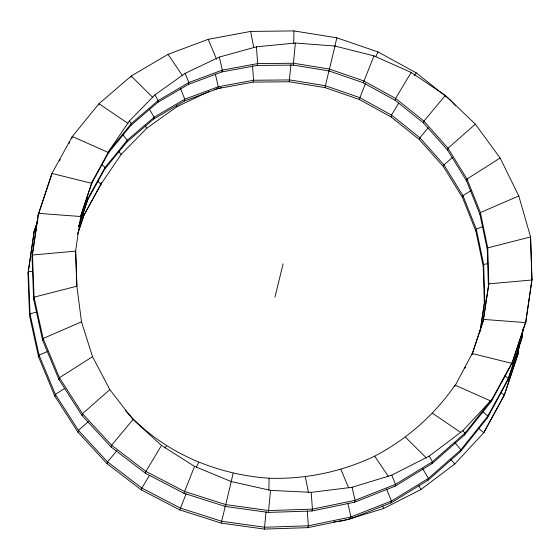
<?xml version="1.0" encoding="UTF-8"?>
<svg xmlns="http://www.w3.org/2000/svg" width="560" height="560" viewBox="0 0 560 560"><rect width="100%" height="100%" fill="white"/><g stroke="black" fill="none" stroke-linecap="round" stroke-linejoin="round"><path stroke-width="0.84" d="M268.863 490.203L269.101 478.24C215.166 474.537 161.511 451.682 125.531 410.669M293.692 43.729L293.944 30.912L250.635 31.423L208.229 39.319L168.021 54.348L131.236 76.034L99.001 103.705L72.296 136.507L51.933 173.432L38.087 215.194L32.06 256.858L33.607 299.005L42.665 340.333L58.975 379.575L82.033 415.527L111.153 447.076L145.453 473.256L183.89 493.255L225.295 506.45L268.422 512.421L311.962 510.986L354.592 502.166L395.024 486.213L432.033 463.603L464.492 435.001L491.428 401.275L512.015 363.419L525.868 321.657L532 279.531L530.572 236.922L518.784 195.944L500.136 158.004L475.356 124.18L445.361 95.417L411.18 72.464L373.975 55.888L334.957 46.039L295.365 43.036L256.431 46.816L219.331 57.071L185.15 73.325L154.868 94.92L129.311 121.044L109.123 150.78L92.057 181.937L80.577 216.503L38.535 213.339L32.06 256.858M290.913 64.477L289.205 81.76L253.127 82.11L217.812 88.613L184.324 101.059L153.692 119.056L126.847 142.037L104.608 169.295L87.661 199.99L78.687 226.695M295.365 43.036L293.265 65.093L257.194 65.443L221.872 71.946L188.384 84.392L157.752 102.389L130.907 125.37L108.675 152.628L91.721 183.323L80.577 216.503M266.07 511.805L264.362 529.088L221.235 523.11L179.823 509.922L141.393 489.923L107.093 463.743L77.973 432.194L54.908 396.242L38.598 357L29.54 315.672L28 273.525L34.02 231.861L37.751 220.234M80.801 215.579L75.579 251.153L76.881 286.195L81.494 321.839L92.54 356.692L109.837 389.627L133.014 419.552L161.511 445.438L194.565 466.375L231.252 481.558L270.522 490.364L268.422 512.421M337.12 521.465L343.924 520.618L383.663 508.473L421.022 489.461L454.769 464.009L483.756 432.754L504.231 395.367L517.741 354.991L519.12 345.534M479.955 332.01L484.764 300.517L483.686 264.544L476.343 229.257L462.959 195.706L443.947 164.899L419.888 137.76L391.51 115.094L359.688 97.58L325.388 85.736L289.653 79.912L253.582 80.262L218.26 86.765L184.772 99.204L154.14 117.201L127.295 140.182L105.063 167.447L88.109 198.135L78.596 226.464M480.41 330.162L484.764 300.517L486.486 300.363M472.045 354.571L483.147 321.272L488.824 283.85L487.746 247.884L480.403 212.59L467.019 179.039L448.007 148.232L423.948 121.093L395.577 98.427L363.755 80.913L329.448 69.076L293.72 63.245L257.642 63.595L222.327 70.098L188.839 82.544L158.207 100.534L131.362 123.522L109.123 150.78L108.675 152.628L72.296 136.507L71.848 138.362M519.463 343.84L517.741 354.991M264.362 529.088L307.902 527.653L350.532 518.826L390.964 502.88L427.973 480.263L460.432 451.668L487.368 417.935L507.955 380.086L521.577 339.255L523.075 329.028M523.53 327.18L521.577 339.255M231.133 481.824L233.142 473.333M334.838 46.305L336.847 37.814L293.944 30.912M78.169 232.498L83.937 215.264L100.996 184.107L101.395 182.434M328.993 70.658L324.94 87.591L359.24 99.435L391.062 116.949L419.433 139.608L443.492 166.754L462.504 197.561L475.888 231.112L483.231 266.399L484.309 302.372M334.957 46.039L329 70.924L363.3 82.768L395.122 100.282L423.5 122.948L447.559 150.087L466.571 180.894L479.955 214.445L487.298 249.732L488.376 285.705M225.288 506.184L221.235 523.11M231.252 481.558L225.295 506.45M51.485 175.28L51.933 173.432L91.721 183.323L92.057 181.937M28 273.525L34.475 230.006L36.19 230.139M29.54 315.672L29.995 313.817L28.448 271.677L32.76 271.292M33.607 299.005L34.055 297.157L32.515 255.01L75.579 251.153L75.691 250.684L76.881 286.195L34.055 297.157L43.113 338.485L59.423 377.727L82.488 413.679L111.608 445.228L145.901 471.408L184.338 491.4L225.75 504.595L268.877 510.573L312.417 509.131L355.047 500.311L395.479 484.358L432.488 461.748L464.947 433.153L491.876 399.42L512.358 362.033L525.868 321.657M98.7 104.937L99.001 103.705L128.072 123.445M38.598 357L39.053 355.152L29.995 313.817L36.708 312.102M42.665 340.333L43.113 338.485L81.494 321.839M83.937 215.264L100.996 184.107L121.184 154.378L146.741 128.247L177.023 106.659L208.873 91.511M87.661 199.99L88.109 198.135L86.646 197.225M104.608 169.295L105.063 167.447L101.808 164.591M130.935 77.266L131.236 76.034L152.824 97.482M54.908 396.242L55.363 394.394L39.053 355.152L47.796 351.358M58.975 379.575L59.423 377.727L92.54 356.692M126.847 142.037L127.295 140.182L122.878 134.855M130.907 125.37L131.362 123.522L129.311 121.044M153.692 119.056L154.14 117.201L149.296 109.039M157.752 102.389L158.207 100.534L154.868 94.92M77.973 432.194L78.421 430.339L88.277 421.68M82.033 415.527L82.488 413.679L109.837 389.627M184.324 101.059L184.772 99.204L180.558 88.655M188.384 84.392L188.839 82.544L185.15 73.325M107.093 463.743L107.541 461.895L116.977 450.576M111.153 447.076L111.608 445.228L133.014 419.552M217.812 88.613L218.26 86.765L215.348 74.095M221.872 71.946L222.327 70.098L219.331 57.071M141.393 489.923L141.841 488.068L149.485 475.356M145.453 473.256L145.901 471.408L161.511 445.438M253.127 82.11L253.582 80.262L252.511 65.471M257.194 65.443L257.642 63.595L256.431 46.816M179.823 509.922L186.13 493.731M183.89 493.255L194.565 466.375M274.981 297.129L283.101 263.795M359.24 99.435L365.547 83.251M363.3 82.768L373.975 55.888M391.062 116.949L391.51 115.094L398.706 103.131M395.122 100.282L395.577 98.427L411.18 72.464M307.902 527.653L308.35 525.798L307.279 511.007M311.962 510.986L312.417 509.131L311.199 492.352L270.522 490.364M419.433 139.608L419.888 137.76L428.211 127.771M423.5 122.948L423.948 121.093L445.361 95.417M350.532 518.826L350.98 516.978L347.879 503.468M354.592 502.166L355.047 500.311L352.051 487.284L311.199 492.352M443.492 166.754L443.947 164.899L452.487 157.388M447.559 150.087L448.007 148.232L475.356 124.18M462.504 197.561L462.959 195.706L470.974 190.61M466.571 180.894L467.019 179.039L500.136 158.004M390.964 502.88L391.412 501.025L386.547 488.852M395.024 486.213L395.479 484.358L391.79 475.146L429.149 456.134L462.896 430.675L491.876 399.42L491.428 401.275M475.888 231.112L476.343 229.257L482.699 226.499M479.955 214.445L480.403 212.59L518.784 195.944M427.973 480.263L428.421 478.415L460.88 449.813L487.816 416.087L508.403 378.238L522.032 337.4L520.443 336.742M432.033 463.603L432.488 461.748L429.149 456.134M483.231 266.399L483.686 264.544L487.886 263.473M487.298 249.732L487.746 247.884L530.572 236.922L531.888 279.993L525.637 322.588L483.602 319.424L471.926 354.767M454.748 386.386L472.227 353.528L512.015 363.419L512.358 362.033M483.147 321.272L488.824 283.85L531.888 279.993L532 279.531M460.432 451.668L460.88 449.813L454.804 442.491M464.492 435.001L464.947 433.153L462.896 430.675M487.368 417.935L487.816 416.087L482.608 411.523M504.231 395.367L517.965 354.067L516.376 353.409M507.955 380.086L508.403 378.238L504.742 375.949M38.087 215.194L51.205 176.099M34.02 231.861L37.849 220.458M77.525 234.227L84.049 214.802L82.586 213.892M375.823 56.56L378.028 51.933L416.241 72.856L450.31 99.96L455.511 105.805M196.406 467.04L198.618 462.42M464.821 368.179L465.64 366.674M59.381 160.965L60.207 159.46M68.936 143.633L69.769 142.128M414.127 75.6L416.241 72.856M164.983 447.888L166.572 445.83M269.101 478.24C305.55 479.381 341.733 471.849 374.661 456.162C406.805 439.32 434.42 415.009 455.049 385.147L490.637 400.925M64.834 388.374L55.363 394.394L78.421 430.339L107.541 461.895L141.841 488.068L180.278 508.067L221.683 521.262L264.81 527.24L308.35 525.798L350.98 516.978L391.412 501.025L428.421 478.415L422.695 468.769M352.051 487.284L391.79 475.146M214.578 89.467L221.319 87.605M333.711 521.885L335.412 521.675M293.265 65.093L329 70.924M289.205 81.76L324.94 87.591M336.847 37.814L378.028 51.933M500.682 392.616L504.343 394.898L483.756 432.754L478.541 428.19M432.586 413.336L460.95 432.593M97.741 181.258L100.996 184.107M405.517 437.241L426.482 458.087M450.877 459.319L454.769 464.009M118.958 151.697L121.184 154.378M168.021 54.348L182.567 75.81M374.661 456.162L388.241 476.196M418.796 485.716L421.022 489.461M145.411 126L146.741 128.247M208.229 39.319L216.545 59.213M340.949 469.532L348.607 487.837M382.697 506.058L383.663 508.473M176.379 105.049L177.023 106.659M250.635 31.423L253.75 47.586M305.403 476.966L308.357 492.275"/></g></svg>
